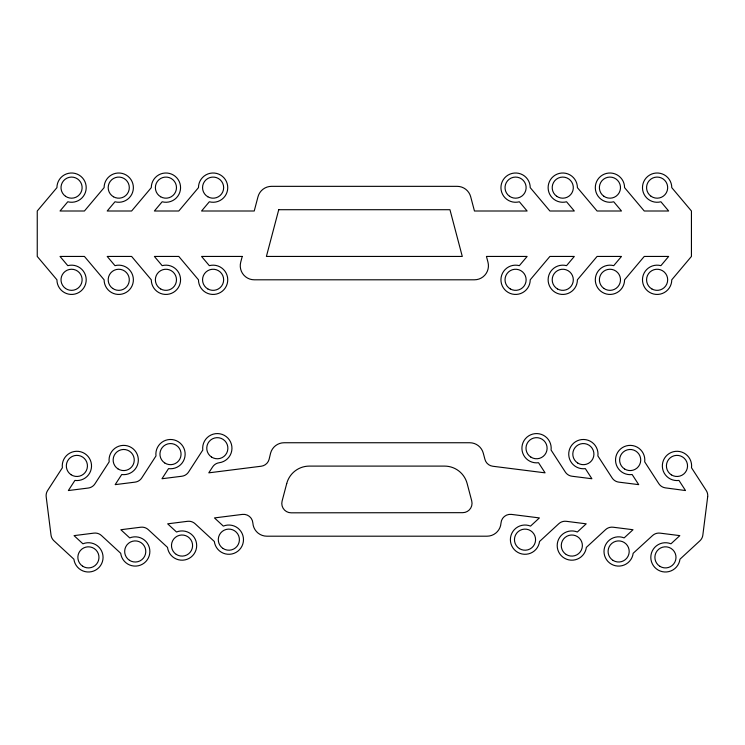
<?xml version="1.0" encoding="UTF-8"?>
<svg xmlns="http://www.w3.org/2000/svg" width="745" height="745" viewBox="0 0 745 745"><rect width="100%" height="100%" fill="white"/><g stroke="black" fill="none" stroke-linecap="round" stroke-linejoin="round"><path stroke-width="1.12" d="M707.675 496.785L702.842 535.096A9.35 9.35 0 0 1 699.909 540.796L679.971 559.197A14.639 14.639 0 0 1 662.361 571.676A14.639 14.639 0 0 1 651.465 553.041A14.639 14.639 0 0 1 670.966 543.803L679.831 535.627L660.079 533.141A9.35 9.35 0 0 0 652.564 535.543L633.166 553.293A14.639 14.639 0 0 1 615.556 565.772A14.639 14.639 0 0 1 604.651 547.147A14.639 14.639 0 0 1 624.161 537.899L633.017 529.723L613.116 527.218A9.35 9.35 0 0 0 605.601 529.62L586.352 547.389A14.639 14.639 0 0 1 568.742 559.868A14.639 14.639 0 0 1 557.847 541.243A14.639 14.639 0 0 1 577.347 532.005L586.213 523.828L566.302 521.314A9.35 9.35 0 0 0 558.797 523.716L539.548 541.485A14.639 14.639 0 0 1 521.938 553.963A14.639 14.639 0 0 1 511.033 535.338A14.639 14.639 0 0 1 530.542 526.1L539.399 517.924L511.489 514.404A9.35 9.35 0 0 0 500.994 523.074A14.015 14.015 0 0 1 487.007 536.195L266.859 536.195A14.015 14.015 0 0 1 252.872 523.074A9.35 9.35 0 0 0 242.376 514.404L214.467 517.924L223.332 526.1A14.639 14.639 0 0 1 242.833 535.338A14.639 14.639 0 0 1 231.937 553.963A14.639 14.639 0 0 1 214.327 541.485L195.078 523.716A9.35 9.35 0 0 0 187.563 521.314L167.662 523.828L176.518 532.005A14.639 14.639 0 0 1 196.028 541.243A14.639 14.639 0 0 1 185.123 559.868A14.639 14.639 0 0 1 167.513 547.389L148.264 529.62A9.35 9.35 0 0 0 140.758 527.218L120.848 529.723L129.714 537.899A14.639 14.639 0 0 1 149.214 547.147A14.639 14.639 0 0 1 138.319 565.772A14.639 14.639 0 0 1 120.709 553.293L101.46 535.525A9.35 9.35 0 0 0 93.945 533.122L74.044 535.627L82.9 543.803A14.639 14.639 0 0 1 102.41 553.041A14.639 14.639 0 0 1 91.505 571.676A14.639 14.639 0 0 1 73.895 559.197L53.957 540.796A9.35 9.35 0 0 1 51.023 535.096L46.19 496.785A9.35 9.35 0 0 1 47.615 490.536L62.366 467.758A14.639 14.639 0 0 1 76.325 451.293A14.639 14.639 0 0 1 91.514 466.631A14.639 14.639 0 0 1 74.91 480.432L68.354 490.545L88.264 488.04A9.35 9.35 0 0 0 94.941 483.84L109.17 461.853A14.639 14.639 0 0 1 123.139 445.389A14.639 14.639 0 0 1 138.319 460.736A14.639 14.639 0 0 1 121.714 474.528L115.168 484.641L135.069 482.136A9.35 9.35 0 0 0 141.746 477.945L155.984 455.949A14.639 14.639 0 0 1 169.944 439.485A14.639 14.639 0 0 1 185.133 454.832A14.639 14.639 0 0 1 168.528 468.624L161.972 478.746L181.882 476.232A9.35 9.35 0 0 0 188.559 472.041L202.789 450.045A14.639 14.639 0 0 1 215.454 433.692A14.639 14.639 0 0 1 231.835 446.32A14.639 14.639 0 0 1 219.244 462.729A9.35 9.35 0 0 0 212.623 466.91L208.786 472.842L261.244 466.221A9.35 9.35 0 0 0 269.103 459.339L270.575 453.183A14.015 14.015 0 0 1 284.124 442.744L469.741 442.744A14.015 14.015 0 0 1 483.291 453.183L484.93 459.358A9.35 9.35 0 0 0 492.79 466.249L545.079 472.842L538.533 462.719A14.639 14.639 0 0 1 521.928 448.928A14.639 14.639 0 0 1 537.117 433.59A14.639 14.639 0 0 1 551.077 450.045L565.315 472.041A9.35 9.35 0 0 0 571.992 476.232L591.893 478.746L585.346 468.624A14.639 14.639 0 0 1 568.742 454.832A14.639 14.639 0 0 1 583.922 439.485A14.639 14.639 0 0 1 597.89 455.949L612.12 477.945A9.35 9.35 0 0 0 618.797 482.136L638.707 484.641L632.151 474.528A14.639 14.639 0 0 1 615.547 460.736A14.639 14.639 0 0 1 630.736 445.389A14.639 14.639 0 0 1 644.695 461.853L658.831 483.691A9.35 9.35 0 0 0 665.35 487.863L685.512 490.545L678.965 480.432A14.639 14.639 0 0 1 662.361 466.631A14.639 14.639 0 0 1 677.54 451.293A14.639 14.639 0 0 1 691.509 467.758L706.251 490.536A9.35 9.35 0 0 1 707.675 496.785M242.237 256.438L240.719 262.203A14.015 14.015 0 0 0 254.269 279.803L474.416 279.803A14.015 14.015 0 0 0 487.975 262.203L486.448 256.438L527.125 256.438L519.358 265.658A14.639 14.639 0 0 0 501.161 277.261A14.639 14.639 0 0 0 514.311 294.387A14.639 14.639 0 0 0 530.226 279.803L549.894 256.438L574.311 256.438L566.545 265.658A14.639 14.639 0 0 0 548.348 277.261A14.639 14.639 0 0 0 561.488 294.387A14.639 14.639 0 0 0 577.403 279.803L597.08 256.438L621.488 256.438L613.722 265.658A14.639 14.639 0 0 0 595.525 277.261A14.639 14.639 0 0 0 608.674 294.387A14.639 14.639 0 0 0 624.58 279.803L644.257 256.438L668.665 256.438L660.908 265.658A14.639 14.639 0 0 0 642.702 277.261A14.639 14.639 0 0 0 655.851 294.387A14.639 14.639 0 0 0 671.767 279.803L691.435 256.438L691.435 211.003L671.767 187.638A14.639 14.639 0 0 0 655.851 173.054A14.639 14.639 0 0 0 642.702 190.171A14.639 14.639 0 0 0 660.908 201.774L668.665 211.003L644.257 211.003L624.58 187.638A14.639 14.639 0 0 0 608.674 173.054A14.639 14.639 0 0 0 595.525 190.171A14.639 14.639 0 0 0 613.722 201.774L621.488 211.003L597.08 211.003L577.403 187.638A14.639 14.639 0 0 0 561.488 173.054A14.639 14.639 0 0 0 548.348 190.171A14.639 14.639 0 0 0 566.545 201.774L574.311 211.003L549.894 211.003L530.226 187.638A14.639 14.639 0 0 0 514.311 173.054A14.639 14.639 0 0 0 501.161 190.171A14.639 14.639 0 0 0 519.358 201.774L527.125 211.003L474.453 211.003L470.7 196.782A14.015 14.015 0 0 0 457.151 186.343L271.534 186.343A14.015 14.015 0 0 0 257.984 196.782L254.231 211.003L201.56 211.003L209.326 201.774A14.639 14.639 0 0 0 227.523 190.171A14.639 14.639 0 0 0 214.383 173.054A14.639 14.639 0 0 0 198.468 187.638L178.791 211.003L154.383 211.003L162.149 201.774A14.639 14.639 0 0 0 180.346 190.171A14.639 14.639 0 0 0 167.197 173.054A14.639 14.639 0 0 0 151.291 187.638L131.614 211.003L107.196 211.003L114.963 201.774A14.639 14.639 0 0 0 133.159 190.171A14.639 14.639 0 0 0 120.019 173.054A14.639 14.639 0 0 0 104.104 187.638L84.427 211.003L60.019 211.003L67.786 201.774A14.639 14.639 0 0 0 85.982 190.171A14.639 14.639 0 0 0 72.842 173.054A14.639 14.639 0 0 0 56.927 187.638L37.25 211.003L37.25 256.438L56.927 279.803A14.639 14.639 0 0 0 72.842 294.387A14.639 14.639 0 0 0 85.982 277.261A14.639 14.639 0 0 0 67.786 265.658L60.019 256.438L84.427 256.438L104.104 279.803A14.639 14.639 0 0 0 120.019 294.387A14.639 14.639 0 0 0 133.159 277.261A14.639 14.639 0 0 0 114.963 265.658L107.196 256.438L131.614 256.438L151.291 279.803A14.639 14.639 0 0 0 167.197 294.387A14.639 14.639 0 0 0 180.346 277.261A14.639 14.639 0 0 0 162.149 265.658L154.383 256.438L178.791 256.438L198.468 279.803A14.639 14.639 0 0 0 214.383 294.387A14.639 14.639 0 0 0 227.523 277.261A14.639 14.639 0 0 0 209.326 265.658L201.56 256.438L242.237 256.438M278.742 209.708L266.403 256.438L462.282 256.438L449.952 209.708L278.742 209.708M286.732 483.505L282.094 501.087A9.35 9.35 0 0 0 291.137 512.821L462.701 512.672A9.35 9.35 0 0 0 471.734 500.947L467.134 483.505A23.365 23.365 0 0 0 444.542 466.1L309.324 466.1A23.365 23.365 0 0 0 286.732 483.505M65.486 288.427A10.551 10.551 0 0 0 82.08 280.753A10.551 10.551 0 0 0 67.134 270.221A10.551 10.551 0 0 0 65.486 288.427M112.672 288.427A10.551 10.551 0 0 0 129.258 280.753A10.551 10.551 0 0 0 114.311 270.221A10.551 10.551 0 0 0 112.672 288.427M160.65 288.939A10.551 10.551 0 0 0 176.481 279.803A10.551 10.551 0 0 0 160.65 270.659A10.551 10.551 0 0 0 160.65 288.939M207.827 288.939A10.551 10.551 0 0 0 223.658 279.803A10.551 10.551 0 0 0 207.827 270.659A10.551 10.551 0 0 0 207.827 288.939M207.827 196.773A10.551 10.551 0 0 0 223.658 187.638A10.551 10.551 0 0 0 207.827 178.493A10.551 10.551 0 0 0 207.827 196.773M160.65 196.773A10.551 10.551 0 0 0 176.481 187.638A10.551 10.551 0 0 0 160.65 178.493A10.551 10.551 0 0 0 160.65 196.773M113.464 196.773A10.551 10.551 0 0 0 129.304 187.638A10.551 10.551 0 0 0 113.464 178.493A10.551 10.551 0 0 0 113.464 196.773M65.486 196.261A10.551 10.551 0 0 0 82.08 188.578A10.551 10.551 0 0 0 67.134 178.055A10.551 10.551 0 0 0 65.486 196.261M651.046 196.261A10.551 10.551 0 0 0 667.632 188.578A10.551 10.551 0 0 0 652.685 178.055A10.551 10.551 0 0 0 651.046 196.261M603.869 196.261A10.551 10.551 0 0 0 620.455 188.578A10.551 10.551 0 0 0 605.508 178.055A10.551 10.551 0 0 0 603.869 196.261M556.683 196.261A10.551 10.551 0 0 0 573.278 188.578A10.551 10.551 0 0 0 558.331 178.055A10.551 10.551 0 0 0 556.683 196.261M509.506 196.261A10.551 10.551 0 0 0 526.091 188.578A10.551 10.551 0 0 0 511.144 178.055A10.551 10.551 0 0 0 509.506 196.261M510.306 288.939A10.551 10.551 0 0 0 526.138 279.803A10.551 10.551 0 0 0 510.306 270.659A10.551 10.551 0 0 0 510.306 288.939M557.484 288.939A10.551 10.551 0 0 0 573.315 279.803A10.551 10.551 0 0 0 557.484 270.659A10.551 10.551 0 0 0 557.484 288.939M603.869 288.427A10.551 10.551 0 0 0 620.455 280.753A10.551 10.551 0 0 0 605.508 270.221A10.551 10.551 0 0 0 603.869 288.427M651.847 288.939A10.551 10.551 0 0 0 667.678 279.803A10.551 10.551 0 0 0 651.847 270.659A10.551 10.551 0 0 0 651.847 288.939M671.385 474.872A10.551 10.551 0 0 0 687.533 466.296A10.551 10.551 0 0 0 672.027 456.601A10.551 10.551 0 0 0 671.385 474.872M624.571 468.968A10.551 10.551 0 0 0 640.719 460.391A10.551 10.551 0 0 0 625.223 450.697A10.551 10.551 0 0 0 624.571 468.968M577.766 463.064A10.551 10.551 0 0 0 593.914 454.487A10.551 10.551 0 0 0 578.409 444.793A10.551 10.551 0 0 0 577.766 463.064M530.952 457.16A10.551 10.551 0 0 0 547.1 448.592A10.551 10.551 0 0 0 531.604 438.889A10.551 10.551 0 0 0 530.952 457.16M519.423 548.609A10.551 10.551 0 0 0 535.571 540.032A10.551 10.551 0 0 0 520.075 530.338A10.551 10.551 0 0 0 519.423 548.609M566.228 554.504A10.551 10.551 0 0 0 582.376 545.936A10.551 10.551 0 0 0 566.88 536.242A10.551 10.551 0 0 0 566.228 554.504M613.042 560.408A10.551 10.551 0 0 0 629.19 551.84A10.551 10.551 0 0 0 613.694 542.136A10.551 10.551 0 0 0 613.042 560.408M659.846 566.312A10.551 10.551 0 0 0 675.994 557.744A10.551 10.551 0 0 0 660.498 548.041A10.551 10.551 0 0 0 659.846 566.312M82.63 566.191A10.551 10.551 0 0 0 98.955 557.977A10.551 10.551 0 0 0 83.673 547.938A10.551 10.551 0 0 0 82.63 566.191M129.434 560.287A10.551 10.551 0 0 0 145.769 552.073A10.551 10.551 0 0 0 130.487 542.034A10.551 10.551 0 0 0 129.434 560.287M176.248 554.382A10.551 10.551 0 0 0 192.573 546.169A10.551 10.551 0 0 0 177.291 536.13A10.551 10.551 0 0 0 176.248 554.382M223.053 548.478A10.551 10.551 0 0 0 239.387 540.265A10.551 10.551 0 0 0 224.105 530.226A10.551 10.551 0 0 0 223.053 548.478M211.524 457.039A10.551 10.551 0 0 0 227.858 448.825A10.551 10.551 0 0 0 212.576 438.786A10.551 10.551 0 0 0 211.524 457.039M164.71 462.943A10.551 10.551 0 0 0 181.044 454.72A10.551 10.551 0 0 0 165.763 444.69A10.551 10.551 0 0 0 164.71 462.943M117.906 468.847A10.551 10.551 0 0 0 134.24 460.624A10.551 10.551 0 0 0 118.958 450.595A10.551 10.551 0 0 0 117.906 468.847M71.092 474.742A10.551 10.551 0 0 0 87.426 466.528A10.551 10.551 0 0 0 72.144 456.489A10.551 10.551 0 0 0 71.092 474.742"/></g></svg>
